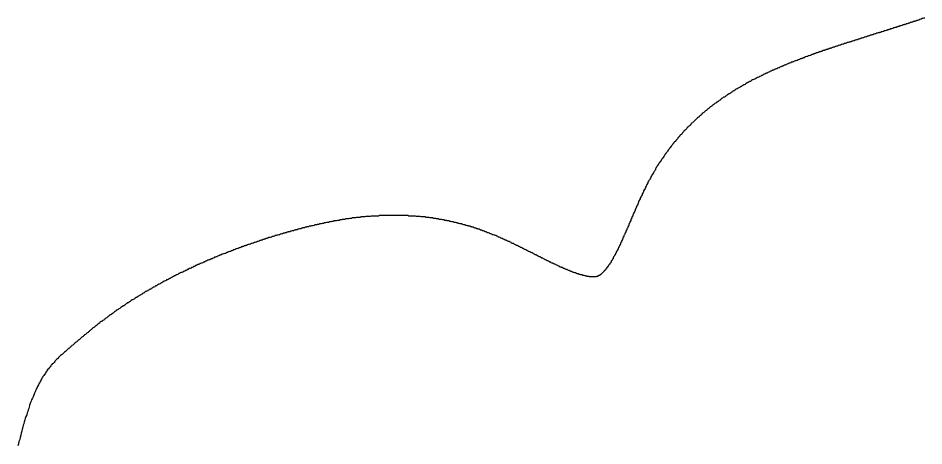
# Model space of a CAD drawing. Header units: millimetres. Extents: x 35 to 605, y 64 to 964.
# Drawn here: x 340.17 to 358.63, y 453.93 to 462.64 of the extents above; entities that cross this region are included whole.
import ezdxf

# ---------------------------------------------------------------- set-up
doc = ezdxf.new("R2010")
doc.units = ezdxf.units.MM

msp = doc.modelspace()

# ---------------------------------------------------------------- linework, layer by layer
msp.add_polyline3d([(358.647, 462.638, 0), (358.627, 462.638, 0), (358.607, 462.628, 0), (358.597, 462.628, 0), (358.577, 462.618, 0), (358.567, 462.618, 0), (358.547, 462.608, 0), (358.527, 462.598, 0), (358.517, 462.598, 0), (358.497, 462.588, 0), (358.477, 462.588, 0), (358.467, 462.578, 0), (358.447, 462.578, 0), (358.437, 462.568, 0), (358.417, 462.568, 0), (358.397, 462.558, 0), (358.387, 462.558, 0), (358.367, 462.548, 0), (358.347, 462.548, 0), (358.337, 462.538, 0), (358.317, 462.538, 0), (358.307, 462.528, 0), (358.287, 462.518, 0), (358.267, 462.518, 0), (358.257, 462.508, 0), (358.237, 462.508, 0), (358.227, 462.498, 0), (358.207, 462.498, 0), (358.187, 462.488, 0), (358.177, 462.488, 0), (358.157, 462.478, 0), (358.147, 462.478, 0), (358.127, 462.468, 0), (358.107, 462.468, 0), (358.097, 462.458, 0), (358.077, 462.458, 0), (358.067, 462.448, 0), (358.047, 462.448, 0), (358.027, 462.438, 0), (358.017, 462.438, 0), (357.997, 462.428, 0), (357.987, 462.428, 0), (357.967, 462.418, 0), (357.947, 462.418, 0), (357.937, 462.408, 0), (357.917, 462.408, 0), (357.907, 462.398, 0), (357.887, 462.398, 0), (357.877, 462.388, 0), (357.857, 462.388, 0), (357.837, 462.378, 0), (357.827, 462.378, 0), (357.807, 462.368, 0), (357.797, 462.368, 0), (357.777, 462.358, 0), (357.757, 462.358, 0), (357.747, 462.348, 0), (357.727, 462.348, 0), (357.717, 462.338, 0), (357.697, 462.338, 0), (357.677, 462.328, 0), (357.667, 462.328, 0), (357.647, 462.318, 0), (357.637, 462.318, 0), (357.617, 462.308, 0), (357.607, 462.308, 0), (357.587, 462.298, 0), (357.567, 462.298, 0), (357.557, 462.288, 0), (357.537, 462.288, 0), (357.527, 462.278, 0), (357.507, 462.278, 0), (357.497, 462.268, 0), (357.477, 462.268, 0), (357.457, 462.258, 0), (357.447, 462.258, 0), (357.427, 462.248, 0), (357.417, 462.248, 0), (357.397, 462.238, 0), (357.387, 462.238, 0), (357.367, 462.228, 0), (357.347, 462.228, 0), (357.337, 462.218, 0), (357.317, 462.218, 0), (357.307, 462.208, 0), (357.287, 462.208, 0), (357.277, 462.198, 0), (357.257, 462.198, 0), (357.237, 462.188, 0), (357.227, 462.188, 0), (357.207, 462.178, 0), (357.197, 462.178, 0), (357.177, 462.168, 0), (357.167, 462.168, 0), (357.147, 462.158, 0), (357.137, 462.158, 0), (357.117, 462.148, 0), (357.097, 462.148, 0), (357.087, 462.138, 0), (357.067, 462.138, 0), (357.057, 462.128, 0), (357.037, 462.128, 0), (357.027, 462.118, 0), (357.007, 462.118, 0), (356.997, 462.108, 0), (356.977, 462.108, 0), (356.957, 462.098, 0), (356.947, 462.098, 0), (356.927, 462.088, 0), (356.917, 462.088, 0), (356.897, 462.078, 0), (356.887, 462.078, 0), (356.867, 462.068, 0), (356.857, 462.068, 0), (356.837, 462.058, 0), (356.827, 462.058, 0), (356.807, 462.048, 0), (356.787, 462.048, 0), (356.777, 462.038, 0), (356.757, 462.038, 0), (356.747, 462.028, 0), (356.727, 462.028, 0), (356.717, 462.018, 0), (356.697, 462.018, 0), (356.687, 462.008, 0), (356.667, 462.008, 0), (356.657, 461.998, 0), (356.637, 461.998, 0), (356.627, 461.988, 0), (356.607, 461.988, 0), (356.597, 461.978, 0), (356.577, 461.978, 0), (356.557, 461.968, 0), (356.547, 461.958, 0), (356.527, 461.958, 0), (356.517, 461.948, 0), (356.497, 461.948, 0), (356.487, 461.938, 0), (356.467, 461.938, 0), (356.457, 461.928, 0), (356.437, 461.928, 0), (356.427, 461.918, 0), (356.407, 461.918, 0), (356.397, 461.908, 0), (356.377, 461.908, 0), (356.367, 461.898, 0), (356.347, 461.898, 0), (356.337, 461.888, 0), (356.317, 461.878, 0), (356.307, 461.878, 0), (356.287, 461.868, 0), (356.277, 461.868, 0), (356.257, 461.858, 0), (356.247, 461.858, 0), (356.227, 461.848, 0), (356.217, 461.848, 0), (356.197, 461.838, 0), (356.187, 461.828, 0), (356.167, 461.828, 0), (356.157, 461.818, 0), (356.137, 461.818, 0), (356.127, 461.808, 0), (356.107, 461.808, 0), (356.097, 461.798, 0), (356.077, 461.788, 0), (356.067, 461.788, 0), (356.047, 461.778, 0), (356.037, 461.778, 0), (356.017, 461.768, 0), (356.007, 461.768, 0), (355.987, 461.758, 0), (355.977, 461.748, 0), (355.957, 461.748, 0), (355.947, 461.738, 0), (355.927, 461.738, 0), (355.917, 461.728, 0), (355.897, 461.718, 0), (355.887, 461.718, 0), (355.867, 461.708, 0), (355.857, 461.708, 0), (355.837, 461.698, 0), (355.827, 461.688, 0), (355.807, 461.688, 0), (355.797, 461.678, 0), (355.787, 461.678, 0), (355.767, 461.668, 0), (355.757, 461.658, 0), (355.737, 461.658, 0), (355.727, 461.648, 0), (355.707, 461.648, 0), (355.697, 461.638, 0), (355.677, 461.628, 0), (355.667, 461.628, 0), (355.647, 461.618, 0), (355.637, 461.608, 0), (355.617, 461.608, 0), (355.607, 461.598, 0), (355.597, 461.598, 0), (355.577, 461.588, 0), (355.567, 461.578, 0), (355.547, 461.578, 0), (355.537, 461.568, 0), (355.517, 461.558, 0), (355.507, 461.558, 0), (355.487, 461.548, 0), (355.477, 461.538, 0), (355.467, 461.538, 0), (355.447, 461.528, 0), (355.437, 461.518, 0), (355.417, 461.518, 0), (355.407, 461.508, 0), (355.387, 461.498, 0), (355.377, 461.498, 0), (355.357, 461.488, 0), (355.347, 461.478, 0), (355.337, 461.468, 0), (355.317, 461.468, 0), (355.307, 461.458, 0), (355.287, 461.448, 0), (355.277, 461.448, 0), (355.267, 461.438, 0), (355.247, 461.428, 0), (355.237, 461.428, 0), (355.217, 461.418, 0), (355.207, 461.408, 0), (355.187, 461.398, 0), (355.177, 461.398, 0), (355.167, 461.388, 0), (355.147, 461.378, 0), (355.137, 461.378, 0), (355.117, 461.368, 0), (355.107, 461.358, 0), (355.097, 461.348, 0), (355.077, 461.348, 0), (355.067, 461.338, 0), (355.047, 461.328, 0), (355.037, 461.318, 0), (355.027, 461.318, 0), (355.007, 461.308, 0), (354.997, 461.298, 0), (354.987, 461.288, 0), (354.967, 461.278, 0), (354.957, 461.278, 0), (354.937, 461.268, 0), (354.927, 461.258, 0), (354.917, 461.248, 0), (354.897, 461.248, 0), (354.887, 461.238, 0), (354.877, 461.228, 0), (354.857, 461.218, 0), (354.847, 461.208, 0), (354.827, 461.198, 0), (354.817, 461.198, 0), (354.807, 461.188, 0), (354.787, 461.178, 0), (354.777, 461.168, 0), (354.767, 461.158, 0), (354.747, 461.158, 0), (354.737, 461.148, 0), (354.727, 461.138, 0), (354.707, 461.128, 0), (354.697, 461.118, 0), (354.687, 461.108, 0), (354.667, 461.098, 0), (354.657, 461.098, 0), (354.647, 461.088, 0), (354.627, 461.078, 0), (354.617, 461.068, 0), (354.607, 461.058, 0), (354.587, 461.048, 0), (354.577, 461.038, 0), (354.567, 461.028, 0), (354.547, 461.028, 0), (354.537, 461.018, 0), (354.527, 461.008, 0), (354.507, 460.998, 0), (354.497, 460.988, 0), (354.487, 460.978, 0), (354.477, 460.968, 0), (354.457, 460.958, 0), (354.447, 460.948, 0), (354.437, 460.938, 0), (354.417, 460.928, 0), (354.407, 460.918, 0), (354.397, 460.918, 0), (354.387, 460.908, 0), (354.367, 460.898, 0), (354.357, 460.888, 0), (354.347, 460.878, 0), (354.327, 460.868, 0), (354.317, 460.858, 0), (354.307, 460.848, 0), (354.297, 460.838, 0), (354.277, 460.828, 0), (354.267, 460.818, 0), (354.257, 460.808, 0), (354.247, 460.798, 0), (354.227, 460.788, 0), (354.217, 460.778, 0), (354.207, 460.768, 0), (354.197, 460.758, 0), (354.177, 460.748, 0), (354.167, 460.738, 0), (354.157, 460.728, 0), (354.147, 460.718, 0), (354.127, 460.708, 0), (354.117, 460.698, 0), (354.107, 460.688, 0), (354.097, 460.668, 0), (354.077, 460.658, 0), (354.067, 460.648, 0), (354.057, 460.638, 0), (354.047, 460.628, 0), (354.037, 460.618, 0), (354.017, 460.608, 0), (354.007, 460.598, 0), (353.997, 460.588, 0), (353.987, 460.578, 0), (353.977, 460.568, 0), (353.957, 460.548, 0), (353.947, 460.538, 0), (353.937, 460.528, 0), (353.927, 460.518, 0), (353.917, 460.508, 0), (353.897, 460.498, 0), (353.887, 460.488, 0), (353.877, 460.478, 0), (353.867, 460.458, 0), (353.857, 460.448, 0), (353.847, 460.438, 0), (353.827, 460.428, 0), (353.817, 460.418, 0), (353.807, 460.408, 0), (353.797, 460.388, 0), (353.787, 460.378, 0), (353.777, 460.368, 0), (353.767, 460.358, 0), (353.747, 460.348, 0), (353.737, 460.328, 0), (353.727, 460.318, 0), (353.717, 460.308, 0), (353.707, 460.298, 0), (353.697, 460.278, 0), (353.687, 460.268, 0), (353.667, 460.258, 0), (353.657, 460.248, 0), (353.647, 460.228, 0), (353.637, 460.218, 0), (353.627, 460.208, 0), (353.617, 460.198, 0), (353.607, 460.178, 0), (353.597, 460.168, 0), (353.587, 460.158, 0), (353.577, 460.148, 0), (353.567, 460.128, 0), (353.547, 460.118, 0), (353.537, 460.108, 0), (353.527, 460.088, 0), (353.517, 460.078, 0), (353.507, 460.068, 0), (353.497, 460.048, 0), (353.487, 460.038, 0), (353.477, 460.028, 0), (353.467, 460.008, 0), (353.457, 459.998, 0), (353.447, 459.988, 0), (353.437, 459.968, 0), (353.427, 459.958, 0), (353.417, 459.948, 0), (353.407, 459.928, 0), (353.397, 459.918, 0), (353.387, 459.898, 0), (353.377, 459.888, 0), (353.367, 459.878, 0), (353.357, 459.858, 0), (353.347, 459.848, 0), (353.337, 459.828, 0), (353.327, 459.818, 0), (353.317, 459.798, 0), (353.307, 459.788, 0), (353.297, 459.778, 0), (353.287, 459.758, 0), (353.277, 459.748, 0), (353.267, 459.728, 0), (353.257, 459.718, 0), (353.247, 459.698, 0), (353.237, 459.688, 0), (353.227, 459.668, 0), (353.217, 459.658, 0), (353.207, 459.638, 0), (353.197, 459.628, 0), (353.187, 459.608, 0), (353.177, 459.598, 0), (353.167, 459.578, 0), (353.157, 459.568, 0), (353.157, 459.548, 0), (353.147, 459.538, 0), (353.137, 459.518, 0), (353.127, 459.508, 0), (353.117, 459.488, 0), (353.107, 459.468, 0), (353.097, 459.458, 0), (353.087, 459.438, 0), (353.077, 459.428, 0), (353.067, 459.408, 0), (353.067, 459.398, 0), (353.057, 459.378, 0), (353.047, 459.358, 0), (353.037, 459.348, 0), (353.027, 459.328, 0), (353.017, 459.318, 0), (353.007, 459.298, 0), (353.007, 459.278, 0), (352.997, 459.268, 0), (352.987, 459.248, 0), (352.977, 459.228, 0), (352.967, 459.218, 0), (352.957, 459.198, 0), (352.957, 459.188, 0), (352.947, 459.168, 0), (352.937, 459.148, 0), (352.927, 459.138, 0), (352.917, 459.118, 0), (352.917, 459.098, 0), (352.907, 459.088, 0), (352.897, 459.068, 0), (352.887, 459.058, 0), (352.887, 459.038, 0), (352.877, 459.018, 0), (352.867, 459.008, 0), (352.857, 458.988, 0), (352.847, 458.968, 0), (352.847, 458.958, 0), (352.837, 458.938, 0), (352.827, 458.918, 0), (352.817, 458.908, 0), (352.817, 458.888, 0), (352.807, 458.868, 0), (352.797, 458.858, 0), (352.797, 458.838, 0), (352.787, 458.828, 0), (352.777, 458.808, 0), (352.767, 458.788, 0), (352.767, 458.778, 0), (352.757, 458.758, 0), (352.747, 458.738, 0), (352.747, 458.728, 0), (352.737, 458.708, 0), (352.727, 458.688, 0), (352.717, 458.678, 0), (352.717, 458.658, 0), (352.707, 458.648, 0), (352.697, 458.628, 0), (352.697, 458.608, 0), (352.687, 458.598, 0), (352.677, 458.578, 0), (352.677, 458.568, 0), (352.667, 458.548, 0), (352.657, 458.528, 0), (352.657, 458.518, 0), (352.647, 458.498, 0), (352.637, 458.488, 0), (352.637, 458.468, 0), (352.627, 458.458, 0), (352.617, 458.438, 0), (352.617, 458.418, 0), (352.607, 458.408, 0), (352.597, 458.388, 0), (352.597, 458.378, 0), (352.587, 458.358, 0), (352.577, 458.348, 0), (352.577, 458.328, 0), (352.567, 458.318, 0), (352.557, 458.298, 0), (352.557, 458.288, 0), (352.547, 458.268, 0), (352.537, 458.258, 0), (352.537, 458.238, 0), (352.527, 458.228, 0), (352.517, 458.208, 0), (352.517, 458.198, 0), (352.507, 458.178, 0), (352.497, 458.168, 0), (352.497, 458.148, 0), (352.487, 458.138, 0), (352.487, 458.128, 0), (352.477, 458.108, 0), (352.467, 458.098, 0), (352.467, 458.078, 0), (352.457, 458.068, 0), (352.447, 458.058, 0), (352.447, 458.038, 0), (352.437, 458.028, 0), (352.427, 458.008, 0), (352.427, 457.998, 0), (352.417, 457.988, 0), (352.407, 457.968, 0), (352.407, 457.958, 0), (352.397, 457.948, 0), (352.397, 457.938, 0), (352.387, 457.918, 0), (352.377, 457.908, 0), (352.377, 457.898, 0), (352.367, 457.888, 0), (352.357, 457.868, 0), (352.357, 457.858, 0), (352.347, 457.848, 0), (352.347, 457.838, 0), (352.337, 457.818, 0), (352.327, 457.808, 0), (352.327, 457.798, 0), (352.317, 457.788, 0), (352.307, 457.778, 0), (352.307, 457.768, 0), (352.297, 457.758, 0), (352.297, 457.738, 0), (352.287, 457.728, 0), (352.277, 457.718, 0), (352.277, 457.708, 0), (352.267, 457.698, 0), (352.257, 457.688, 0), (352.257, 457.678, 0), (352.247, 457.668, 0), (352.247, 457.658, 0), (352.237, 457.648, 0), (352.227, 457.638, 0), (352.227, 457.628, 0), (352.217, 457.618, 0), (352.217, 457.618, 0), (352.207, 457.608, 0), (352.197, 457.598, 0), (352.197, 457.588, 0), (352.187, 457.578, 0), (352.187, 457.568, 0), (352.177, 457.568, 0), (352.167, 457.558, 0), (352.167, 457.548, 0), (352.157, 457.538, 0), (352.157, 457.538, 0), (352.147, 457.528, 0), (352.147, 457.518, 0), (352.137, 457.508, 0), (352.137, 457.508, 0), (352.127, 457.498, 0), (352.117, 457.498, 0), (352.117, 457.488, 0), (352.107, 457.478, 0), (352.107, 457.478, 0), (352.097, 457.468, 0), (352.097, 457.468, 0), (352.087, 457.458, 0), (352.087, 457.458, 0), (352.077, 457.448, 0), (352.077, 457.448, 0), (352.067, 457.438, 0), (352.067, 457.438, 0), (352.067, 457.438, 0), (352.057, 457.428, 0), (352.057, 457.428, 0), (352.047, 457.418, 0), (352.047, 457.418, 0), (352.037, 457.418, 0), (352.037, 457.408, 0), (352.037, 457.408, 0), (352.027, 457.408, 0), (352.027, 457.408, 0), (352.027, 457.398, 0), (352.017, 457.398, 0), (352.017, 457.398, 0), (352.017, 457.398, 0), (352.007, 457.398, 0), (352.007, 457.388, 0), (352.007, 457.388, 0), (351.997, 457.388, 0), (351.997, 457.388, 0), (351.997, 457.388, 0), (351.997, 457.388, 0), (351.987, 457.388, 0), (351.987, 457.388, 0), (351.987, 457.378, 0), (351.987, 457.378, 0), (351.977, 457.378, 0), (351.977, 457.378, 0), (351.977, 457.378, 0), (351.977, 457.378, 0), (351.967, 457.378, 0), (351.967, 457.378, 0), (351.967, 457.378, 0), (351.957, 457.378, 0), (351.957, 457.378, 0), (351.957, 457.368, 0), (351.947, 457.368, 0), (351.947, 457.368, 0), (351.947, 457.368, 0), (351.937, 457.368, 0), (351.937, 457.368, 0), (351.927, 457.368, 0), (351.927, 457.368, 0), (351.917, 457.368, 0), (351.917, 457.368, 0), (351.907, 457.368, 0), (351.907, 457.368, 0), (351.897, 457.368, 0), (351.897, 457.368, 0), (351.887, 457.368, 0), (351.887, 457.368, 0), (351.877, 457.368, 0), (351.867, 457.368, 0), (351.867, 457.368, 0), (351.857, 457.368, 0), (351.857, 457.368, 0), (351.847, 457.368, 0), (351.837, 457.368, 0), (351.827, 457.368, 0), (351.827, 457.368, 0), (351.817, 457.368, 0), (351.807, 457.378, 0), (351.797, 457.378, 0), (351.797, 457.378, 0), (351.787, 457.378, 0), (351.777, 457.378, 0), (351.767, 457.378, 0), (351.757, 457.378, 0), (351.747, 457.388, 0), (351.737, 457.388, 0), (351.737, 457.388, 0), (351.727, 457.388, 0), (351.717, 457.388, 0), (351.707, 457.398, 0), (351.697, 457.398, 0), (351.687, 457.398, 0), (351.677, 457.398, 0), (351.667, 457.408, 0), (351.657, 457.408, 0), (351.647, 457.408, 0), (351.637, 457.408, 0), (351.627, 457.418, 0), (351.617, 457.418, 0), (351.607, 457.418, 0), (351.587, 457.428, 0), (351.577, 457.428, 0), (351.567, 457.428, 0), (351.557, 457.438, 0), (351.547, 457.438, 0), (351.537, 457.448, 0), (351.527, 457.448, 0), (351.517, 457.448, 0), (351.497, 457.458, 0), (351.487, 457.458, 0), (351.477, 457.468, 0), (351.467, 457.468, 0), (351.457, 457.478, 0), (351.437, 457.478, 0), (351.427, 457.488, 0), (351.417, 457.488, 0), (351.407, 457.498, 0), (351.387, 457.498, 0), (351.377, 457.508, 0), (351.367, 457.508, 0), (351.357, 457.518, 0), (351.337, 457.518, 0), (351.327, 457.528, 0), (351.317, 457.528, 0), (351.297, 457.538, 0), (351.287, 457.538, 0), (351.277, 457.548, 0), (351.257, 457.558, 0), (351.247, 457.558, 0), (351.237, 457.568, 0), (351.217, 457.568, 0), (351.207, 457.578, 0), (351.197, 457.588, 0), (351.177, 457.588, 0), (351.167, 457.598, 0), (351.147, 457.608, 0), (351.137, 457.608, 0), (351.127, 457.618, 0), (351.107, 457.628, 0), (351.097, 457.628, 0), (351.077, 457.638, 0), (351.067, 457.648, 0), (351.057, 457.648, 0), (351.037, 457.658, 0), (351.027, 457.668, 0), (351.007, 457.668, 0), (350.997, 457.678, 0), (350.977, 457.688, 0), (350.967, 457.698, 0), (350.947, 457.698, 0), (350.937, 457.708, 0), (350.927, 457.718, 0), (350.907, 457.718, 0), (350.897, 457.728, 0), (350.877, 457.738, 0), (350.867, 457.748, 0), (350.847, 457.748, 0), (350.837, 457.758, 0), (350.817, 457.768, 0), (350.807, 457.778, 0), (350.787, 457.778, 0), (350.767, 457.788, 0), (350.757, 457.798, 0), (350.737, 457.808, 0), (350.727, 457.818, 0), (350.707, 457.818, 0), (350.697, 457.828, 0), (350.677, 457.838, 0), (350.667, 457.848, 0), (350.647, 457.858, 0), (350.637, 457.858, 0), (350.617, 457.868, 0), (350.597, 457.878, 0), (350.587, 457.888, 0), (350.567, 457.888, 0), (350.557, 457.898, 0), (350.537, 457.908, 0), (350.517, 457.918, 0), (350.507, 457.928, 0), (350.487, 457.928, 0), (350.477, 457.938, 0), (350.457, 457.948, 0), (350.437, 457.958, 0), (350.427, 457.968, 0), (350.407, 457.968, 0), (350.397, 457.978, 0), (350.377, 457.988, 0), (350.357, 457.998, 0), (350.347, 458.008, 0), (350.327, 458.008, 0), (350.307, 458.018, 0), (350.297, 458.028, 0), (350.277, 458.038, 0), (350.267, 458.048, 0), (350.247, 458.048, 0), (350.227, 458.058, 0), (350.217, 458.068, 0), (350.197, 458.078, 0), (350.177, 458.088, 0), (350.167, 458.088, 0), (350.147, 458.098, 0), (350.127, 458.108, 0), (350.117, 458.118, 0), (350.097, 458.118, 0), (350.077, 458.128, 0), (350.057, 458.138, 0), (350.047, 458.148, 0), (350.027, 458.148, 0), (350.007, 458.158, 0), (349.997, 458.168, 0), (349.977, 458.178, 0), (349.957, 458.178, 0), (349.947, 458.188, 0), (349.927, 458.198, 0), (349.907, 458.208, 0), (349.897, 458.208, 0), (349.877, 458.218, 0), (349.857, 458.228, 0), (349.837, 458.228, 0), (349.827, 458.238, 0), (349.807, 458.248, 0), (349.787, 458.248, 0), (349.777, 458.258, 0), (349.757, 458.268, 0), (349.737, 458.268, 0), (349.717, 458.278, 0), (349.707, 458.288, 0), (349.687, 458.288, 0), (349.667, 458.298, 0), (349.657, 458.308, 0), (349.637, 458.308, 0), (349.617, 458.318, 0), (349.597, 458.318, 0), (349.587, 458.328, 0), (349.567, 458.338, 0), (349.547, 458.338, 0), (349.537, 458.348, 0), (349.517, 458.348, 0), (349.497, 458.358, 0), (349.477, 458.358, 0), (349.467, 458.368, 0), (349.447, 458.378, 0), (349.427, 458.378, 0), (349.417, 458.388, 0), (349.397, 458.388, 0), (349.377, 458.398, 0), (349.357, 458.398, 0), (349.347, 458.408, 0), (349.327, 458.408, 0), (349.307, 458.418, 0), (349.297, 458.418, 0), (349.277, 458.428, 0), (349.257, 458.428, 0), (349.237, 458.438, 0), (349.227, 458.438, 0), (349.207, 458.448, 0), (349.187, 458.448, 0), (349.177, 458.448, 0), (349.157, 458.458, 0), (349.137, 458.458, 0), (349.127, 458.468, 0), (349.107, 458.468, 0), (349.087, 458.478, 0), (349.067, 458.478, 0), (349.057, 458.478, 0), (349.037, 458.488, 0), (349.017, 458.488, 0), (349.007, 458.488, 0), (348.987, 458.498, 0), (348.967, 458.498, 0), (348.957, 458.508, 0), (348.937, 458.508, 0), (348.917, 458.508, 0), (348.907, 458.518, 0), (348.887, 458.518, 0), (348.867, 458.518, 0), (348.847, 458.528, 0), (348.837, 458.528, 0), (348.817, 458.528, 0), (348.797, 458.538, 0), (348.787, 458.538, 0), (348.767, 458.538, 0), (348.747, 458.538, 0), (348.737, 458.548, 0), (348.717, 458.548, 0), (348.697, 458.548, 0), (348.687, 458.558, 0), (348.667, 458.558, 0), (348.647, 458.558, 0), (348.637, 458.558, 0), (348.617, 458.568, 0), (348.597, 458.568, 0), (348.587, 458.568, 0), (348.567, 458.568, 0), (348.547, 458.578, 0), (348.537, 458.578, 0), (348.517, 458.578, 0), (348.497, 458.578, 0), (348.487, 458.578, 0), (348.467, 458.588, 0), (348.447, 458.588, 0), (348.437, 458.588, 0), (348.417, 458.588, 0), (348.397, 458.588, 0), (348.387, 458.588, 0), (348.367, 458.598, 0), (348.347, 458.598, 0), (348.337, 458.598, 0), (348.317, 458.598, 0), (348.297, 458.598, 0), (348.287, 458.598, 0), (348.267, 458.608, 0), (348.247, 458.608, 0), (348.237, 458.608, 0), (348.217, 458.608, 0), (348.197, 458.608, 0), (348.187, 458.608, 0), (348.167, 458.608, 0), (348.147, 458.608, 0), (348.137, 458.608, 0), (348.117, 458.618, 0), (348.097, 458.618, 0), (348.087, 458.618, 0), (348.067, 458.618, 0), (348.047, 458.618, 0), (348.037, 458.618, 0), (348.017, 458.618, 0), (347.997, 458.618, 0), (347.987, 458.618, 0), (347.967, 458.618, 0), (347.957, 458.618, 0), (347.937, 458.618, 0), (347.917, 458.618, 0), (347.907, 458.618, 0), (347.887, 458.618, 0), (347.867, 458.618, 0), (347.857, 458.618, 0), (347.837, 458.618, 0), (347.817, 458.618, 0), (347.807, 458.618, 0), (347.787, 458.618, 0), (347.777, 458.618, 0), (347.757, 458.618, 0), (347.737, 458.618, 0), (347.727, 458.618, 0), (347.707, 458.618, 0), (347.687, 458.618, 0), (347.677, 458.618, 0), (347.657, 458.618, 0), (347.637, 458.618, 0), (347.627, 458.618, 0), (347.607, 458.618, 0), (347.597, 458.618, 0), (347.577, 458.618, 0), (347.557, 458.618, 0), (347.547, 458.618, 0), (347.527, 458.618, 0), (347.517, 458.608, 0), (347.497, 458.608, 0), (347.477, 458.608, 0), (347.467, 458.608, 0), (347.447, 458.608, 0), (347.437, 458.608, 0), (347.417, 458.608, 0), (347.397, 458.608, 0), (347.387, 458.608, 0), (347.367, 458.608, 0), (347.347, 458.598, 0), (347.337, 458.598, 0), (347.317, 458.598, 0), (347.307, 458.598, 0), (347.287, 458.598, 0), (347.267, 458.598, 0), (347.257, 458.598, 0), (347.237, 458.588, 0), (347.227, 458.588, 0), (347.207, 458.588, 0), (347.197, 458.588, 0), (347.177, 458.588, 0), (347.157, 458.588, 0), (347.147, 458.578, 0), (347.127, 458.578, 0), (347.117, 458.578, 0), (347.097, 458.578, 0), (347.077, 458.578, 0), (347.067, 458.578, 0), (347.047, 458.568, 0), (347.037, 458.568, 0), (347.017, 458.568, 0), (346.997, 458.568, 0), (346.987, 458.568, 0), (346.967, 458.558, 0), (346.957, 458.558, 0), (346.937, 458.558, 0), (346.927, 458.558, 0), (346.907, 458.548, 0), (346.887, 458.548, 0), (346.877, 458.548, 0), (346.857, 458.548, 0), (346.847, 458.548, 0), (346.827, 458.538, 0), (346.817, 458.538, 0), (346.797, 458.538, 0), (346.777, 458.538, 0), (346.767, 458.528, 0), (346.747, 458.528, 0), (346.737, 458.528, 0), (346.717, 458.518, 0), (346.707, 458.518, 0), (346.687, 458.518, 0), (346.677, 458.518, 0), (346.657, 458.508, 0), (346.637, 458.508, 0), (346.627, 458.508, 0), (346.607, 458.508, 0), (346.597, 458.498, 0), (346.577, 458.498, 0), (346.567, 458.498, 0), (346.547, 458.488, 0), (346.537, 458.488, 0), (346.517, 458.488, 0), (346.497, 458.478, 0), (346.487, 458.478, 0), (346.467, 458.478, 0), (346.457, 458.478, 0), (346.437, 458.468, 0), (346.427, 458.468, 0), (346.407, 458.468, 0), (346.397, 458.458, 0), (346.377, 458.458, 0), (346.367, 458.458, 0), (346.347, 458.448, 0), (346.337, 458.448, 0), (346.317, 458.448, 0), (346.297, 458.438, 0), (346.287, 458.438, 0), (346.267, 458.438, 0), (346.257, 458.428, 0), (346.237, 458.428, 0), (346.227, 458.428, 0), (346.207, 458.418, 0), (346.197, 458.418, 0), (346.177, 458.408, 0), (346.167, 458.408, 0), (346.147, 458.408, 0), (346.137, 458.398, 0), (346.117, 458.398, 0), (346.107, 458.398, 0), (346.087, 458.388, 0), (346.077, 458.388, 0), (346.057, 458.388, 0), (346.047, 458.378, 0), (346.027, 458.378, 0), (346.007, 458.368, 0), (345.997, 458.368, 0), (345.977, 458.368, 0), (345.967, 458.358, 0), (345.947, 458.358, 0), (345.937, 458.348, 0), (345.917, 458.348, 0), (345.907, 458.348, 0), (345.887, 458.338, 0), (345.877, 458.338, 0), (345.857, 458.328, 0), (345.847, 458.328, 0), (345.827, 458.328, 0), (345.817, 458.318, 0), (345.797, 458.318, 0), (345.787, 458.308, 0), (345.767, 458.308, 0), (345.757, 458.308, 0), (345.737, 458.298, 0), (345.727, 458.298, 0), (345.707, 458.288, 0), (345.697, 458.288, 0), (345.677, 458.288, 0), (345.667, 458.278, 0), (345.647, 458.278, 0), (345.637, 458.268, 0), (345.617, 458.268, 0), (345.607, 458.258, 0), (345.587, 458.258, 0), (345.577, 458.258, 0), (345.557, 458.248, 0), (345.547, 458.248, 0), (345.527, 458.238, 0), (345.517, 458.238, 0), (345.497, 458.228, 0), (345.487, 458.228, 0), (345.467, 458.218, 0), (345.457, 458.218, 0), (345.447, 458.218, 0), (345.427, 458.208, 0), (345.417, 458.208, 0), (345.397, 458.198, 0), (345.387, 458.198, 0), (345.367, 458.188, 0), (345.357, 458.188, 0), (345.337, 458.178, 0), (345.327, 458.178, 0), (345.307, 458.168, 0), (345.297, 458.168, 0), (345.277, 458.168, 0), (345.267, 458.158, 0), (345.247, 458.158, 0), (345.237, 458.148, 0), (345.217, 458.148, 0), (345.207, 458.138, 0), (345.187, 458.138, 0), (345.177, 458.128, 0), (345.157, 458.128, 0), (345.147, 458.118, 0), (345.127, 458.118, 0), (345.117, 458.108, 0), (345.097, 458.108, 0), (345.087, 458.098, 0), (345.077, 458.098, 0), (345.057, 458.088, 0), (345.047, 458.088, 0), (345.027, 458.078, 0), (345.017, 458.078, 0), (344.997, 458.068, 0), (344.987, 458.068, 0), (344.967, 458.058, 0), (344.957, 458.058, 0), (344.937, 458.048, 0), (344.927, 458.048, 0), (344.907, 458.038, 0), (344.897, 458.038, 0), (344.877, 458.028, 0), (344.867, 458.028, 0), (344.847, 458.018, 0), (344.837, 458.018, 0), (344.827, 458.008, 0), (344.807, 458.008, 0), (344.797, 457.998, 0), (344.777, 457.998, 0), (344.767, 457.988, 0), (344.747, 457.988, 0), (344.737, 457.978, 0), (344.717, 457.978, 0), (344.707, 457.968, 0), (344.687, 457.958, 0), (344.677, 457.958, 0), (344.657, 457.948, 0), (344.647, 457.948, 0), (344.627, 457.938, 0), (344.617, 457.938, 0), (344.597, 457.928, 0), (344.587, 457.928, 0), (344.577, 457.918, 0), (344.557, 457.918, 0), (344.547, 457.908, 0), (344.527, 457.898, 0), (344.517, 457.898, 0), (344.497, 457.888, 0), (344.487, 457.888, 0), (344.467, 457.878, 0), (344.457, 457.878, 0), (344.437, 457.868, 0), (344.427, 457.868, 0), (344.417, 457.858, 0), (344.397, 457.848, 0), (344.387, 457.848, 0), (344.367, 457.838, 0), (344.357, 457.838, 0), (344.337, 457.828, 0), (344.327, 457.828, 0), (344.307, 457.818, 0), (344.297, 457.808, 0), (344.277, 457.808, 0), (344.267, 457.798, 0), (344.257, 457.798, 0), (344.237, 457.788, 0), (344.227, 457.778, 0), (344.207, 457.778, 0), (344.197, 457.768, 0), (344.177, 457.768, 0), (344.167, 457.758, 0), (344.147, 457.748, 0), (344.137, 457.748, 0), (344.127, 457.738, 0), (344.107, 457.738, 0), (344.097, 457.728, 0), (344.077, 457.718, 0), (344.067, 457.718, 0), (344.047, 457.708, 0), (344.037, 457.708, 0), (344.017, 457.698, 0), (344.007, 457.688, 0), (343.997, 457.688, 0), (343.977, 457.678, 0), (343.967, 457.668, 0), (343.947, 457.668, 0), (343.937, 457.658, 0), (343.917, 457.648, 0), (343.907, 457.648, 0), (343.887, 457.638, 0), (343.877, 457.638, 0), (343.867, 457.628, 0), (343.847, 457.618, 0), (343.837, 457.618, 0), (343.817, 457.608, 0), (343.807, 457.598, 0), (343.787, 457.598, 0), (343.777, 457.588, 0), (343.767, 457.578, 0), (343.747, 457.578, 0), (343.737, 457.568, 0), (343.717, 457.558, 0), (343.707, 457.558, 0), (343.697, 457.548, 0), (343.677, 457.538, 0), (343.667, 457.538, 0), (343.647, 457.528, 0), (343.637, 457.518, 0), (343.617, 457.518, 0), (343.607, 457.508, 0), (343.597, 457.498, 0), (343.577, 457.498, 0), (343.567, 457.488, 0), (343.547, 457.478, 0), (343.537, 457.478, 0), (343.527, 457.468, 0), (343.507, 457.458, 0), (343.497, 457.458, 0), (343.477, 457.448, 0), (343.467, 457.438, 0), (343.447, 457.438, 0), (343.437, 457.428, 0), (343.427, 457.418, 0), (343.407, 457.408, 0), (343.397, 457.408, 0), (343.377, 457.398, 0), (343.367, 457.388, 0), (343.357, 457.388, 0), (343.337, 457.378, 0), (343.327, 457.368, 0), (343.307, 457.358, 0), (343.297, 457.358, 0), (343.287, 457.348, 0), (343.267, 457.338, 0), (343.257, 457.338, 0), (343.247, 457.328, 0), (343.227, 457.318, 0), (343.217, 457.308, 0), (343.197, 457.308, 0), (343.187, 457.298, 0), (343.177, 457.288, 0), (343.157, 457.278, 0), (343.147, 457.278, 0), (343.127, 457.268, 0), (343.117, 457.258, 0), (343.107, 457.248, 0), (343.087, 457.248, 0), (343.077, 457.238, 0), (343.067, 457.228, 0), (343.047, 457.218, 0), (343.037, 457.218, 0), (343.017, 457.208, 0), (343.007, 457.198, 0), (342.997, 457.188, 0), (342.977, 457.188, 0), (342.967, 457.178, 0), (342.957, 457.168, 0), (342.937, 457.158, 0), (342.927, 457.158, 0), (342.907, 457.148, 0), (342.897, 457.138, 0), (342.887, 457.128, 0), (342.867, 457.118, 0), (342.857, 457.118, 0), (342.847, 457.108, 0), (342.827, 457.098, 0), (342.817, 457.088, 0), (342.807, 457.078, 0), (342.787, 457.078, 0), (342.777, 457.068, 0), (342.757, 457.058, 0), (342.747, 457.048, 0), (342.737, 457.038, 0), (342.717, 457.038, 0), (342.707, 457.028, 0), (342.697, 457.018, 0), (342.677, 457.008, 0), (342.667, 456.998, 0), (342.657, 456.998, 0), (342.637, 456.988, 0), (342.627, 456.978, 0), (342.617, 456.968, 0), (342.597, 456.958, 0), (342.587, 456.948, 0), (342.577, 456.948, 0), (342.557, 456.938, 0), (342.547, 456.928, 0), (342.537, 456.918, 0), (342.517, 456.908, 0), (342.507, 456.898, 0), (342.497, 456.898, 0), (342.477, 456.888, 0), (342.467, 456.878, 0), (342.457, 456.868, 0), (342.437, 456.858, 0), (342.427, 456.848, 0), (342.417, 456.838, 0), (342.397, 456.838, 0), (342.387, 456.828, 0), (342.377, 456.818, 0), (342.357, 456.808, 0), (342.347, 456.798, 0), (342.337, 456.788, 0), (342.327, 456.778, 0), (342.307, 456.778, 0), (342.297, 456.768, 0), (342.287, 456.758, 0), (342.267, 456.748, 0), (342.257, 456.738, 0), (342.247, 456.728, 0), (342.227, 456.718, 0), (342.217, 456.708, 0), (342.207, 456.698, 0), (342.197, 456.698, 0), (342.177, 456.688, 0), (342.167, 456.678, 0), (342.157, 456.668, 0), (342.137, 456.658, 0), (342.127, 456.648, 0), (342.117, 456.638, 0), (342.107, 456.628, 0), (342.087, 456.618, 0), (342.077, 456.608, 0), (342.067, 456.598, 0), (342.047, 456.598, 0), (342.037, 456.588, 0), (342.027, 456.578, 0), (342.017, 456.568, 0), (341.997, 456.558, 0), (341.987, 456.548, 0), (341.977, 456.538, 0), (341.967, 456.528, 0), (341.947, 456.518, 0), (341.937, 456.508, 0), (341.927, 456.498, 0), (341.917, 456.488, 0), (341.897, 456.478, 0), (341.887, 456.468, 0), (341.877, 456.458, 0), (341.867, 456.458, 0), (341.847, 456.448, 0), (341.837, 456.438, 0), (341.827, 456.428, 0), (341.817, 456.418, 0), (341.797, 456.408, 0), (341.787, 456.398, 0), (341.777, 456.388, 0), (341.767, 456.378, 0), (341.747, 456.368, 0), (341.737, 456.358, 0), (341.727, 456.348, 0), (341.717, 456.338, 0), (341.697, 456.328, 0), (341.687, 456.318, 0), (341.677, 456.308, 0), (341.667, 456.298, 0), (341.657, 456.288, 0), (341.637, 456.278, 0), (341.627, 456.268, 0), (341.617, 456.258, 0), (341.607, 456.248, 0), (341.597, 456.238, 0), (341.577, 456.228, 0), (341.567, 456.218, 0), (341.557, 456.208, 0), (341.547, 456.198, 0), (341.527, 456.188, 0), (341.517, 456.178, 0), (341.507, 456.168, 0), (341.497, 456.158, 0), (341.487, 456.148, 0), (341.467, 456.138, 0), (341.457, 456.128, 0), (341.447, 456.118, 0), (341.437, 456.108, 0), (341.427, 456.098, 0), (341.417, 456.088, 0), (341.397, 456.078, 0), (341.387, 456.068, 0), (341.377, 456.058, 0), (341.367, 456.048, 0), (341.357, 456.038, 0), (341.337, 456.028, 0), (341.327, 456.018, 0), (341.317, 456.008, 0), (341.307, 455.998, 0), (341.297, 455.988, 0), (341.287, 455.978, 0), (341.267, 455.968, 0), (341.257, 455.958, 0), (341.247, 455.948, 0), (341.237, 455.938, 0), (341.227, 455.928, 0), (341.217, 455.918, 0), (341.197, 455.908, 0), (341.187, 455.898, 0), (341.177, 455.888, 0), (341.167, 455.878, 0), (341.157, 455.868, 0), (341.147, 455.858, 0), (341.137, 455.848, 0), (341.117, 455.838, 0), (341.107, 455.828, 0), (341.097, 455.818, 0), (341.087, 455.808, 0), (341.077, 455.798, 0), (341.067, 455.788, 0), (341.057, 455.778, 0), (341.037, 455.768, 0), (341.027, 455.758, 0), (341.017, 455.748, 0), (341.007, 455.738, 0), (340.997, 455.728, 0), (340.987, 455.708, 0), (340.977, 455.698, 0), (340.957, 455.688, 0), (340.947, 455.678, 0), (340.937, 455.668, 0), (340.927, 455.658, 0), (340.917, 455.648, 0), (340.907, 455.628, 0), (340.897, 455.618, 0), (340.887, 455.608, 0), (340.867, 455.598, 0), (340.857, 455.578, 0), (340.847, 455.568, 0), (340.837, 455.558, 0), (340.827, 455.538, 0), (340.817, 455.528, 0), (340.807, 455.518, 0), (340.797, 455.498, 0), (340.777, 455.488, 0), (340.767, 455.468, 0), (340.757, 455.458, 0), (340.747, 455.438, 0), (340.737, 455.428, 0), (340.727, 455.408, 0), (340.717, 455.388, 0), (340.707, 455.378, 0), (340.697, 455.358, 0), (340.677, 455.338, 0), (340.667, 455.318, 0), (340.657, 455.308, 0), (340.647, 455.288, 0), (340.637, 455.268, 0), (340.627, 455.248, 0), (340.617, 455.228, 0), (340.607, 455.208, 0), (340.597, 455.188, 0), (340.587, 455.168, 0), (340.567, 455.138, 0), (340.557, 455.118, 0), (340.547, 455.098, 0), (340.537, 455.078, 0), (340.527, 455.048, 0), (340.517, 455.028, 0), (340.507, 454.998, 0), (340.497, 454.978, 0), (340.487, 454.948, 0), (340.477, 454.928, 0), (340.467, 454.898, 0), (340.447, 454.868, 0), (340.437, 454.838, 0), (340.427, 454.808, 0), (340.417, 454.788, 0), (340.407, 454.758, 0), (340.397, 454.718, 0), (340.387, 454.688, 0), (340.377, 454.658, 0), (340.367, 454.628, 0), (340.357, 454.598, 0), (340.347, 454.558, 0), (340.327, 454.528, 0), (340.317, 454.488, 0), (340.307, 454.458, 0), (340.297, 454.418, 0), (340.287, 454.378, 0), (340.277, 454.348, 0), (340.267, 454.308, 0), (340.257, 454.268, 0), (340.247, 454.228, 0), (340.237, 454.188, 0), (340.227, 454.148, 0), (340.217, 454.098, 0), (340.207, 454.058, 0), (340.187, 454.018, 0), (340.177, 453.968, 0), (340.167, 453.928, 0)])

doc.saveas('drawing.dxf')
